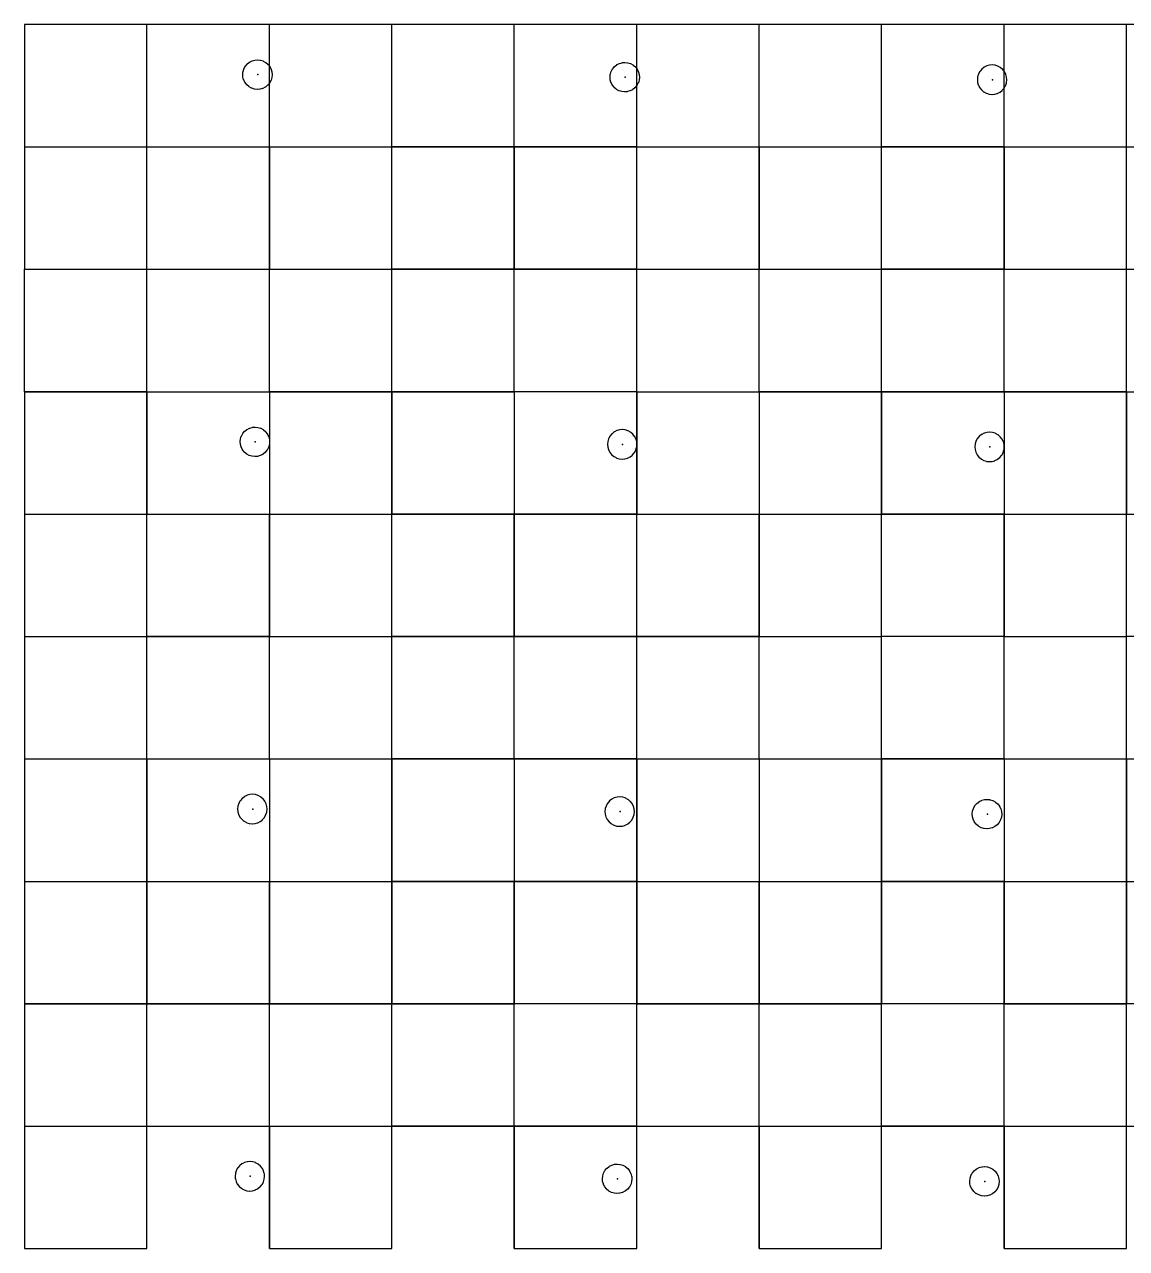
# Model space of a CAD drawing. Header units: metres. Extents: x 0 to 398, y -24 to 612.
# Drawn here: x 0 to 81, y 513 to 603 of the extents above; entities that cross this region are included whole.
import ezdxf

# ---------------------------------------------------------------- set-up
doc = ezdxf.new("R2010")
doc.units = ezdxf.units.M
doc.layers.add('LAYER_01_CUT', color=7, linetype='Continuous')
doc.layers.add('LAYER_04_GRID', color=7, linetype='Continuous')

msp = doc.modelspace()

# ---------------------------------------------------------------- linework, layer by layer
at = {"layer": 'LAYER_01_CUT'}
for points in [[(89.994, 603), (81, 603), (80.994, 603), (72, 603), (71.994, 603), (63, 603), (62.994, 603), (54, 603), (53.994, 603), (45, 603), (44.994, 603), (36, 603), (35.994, 603), (27, 603), (26.994, 603), (18, 603), (17.994, 603), (9, 603), (8.994, 603), (0, 603), (0, 602.994), (0, 594), (0, 593.994), (0, 585), (8.994, 585), (9, 585), (9, 593.994), (9, 594), (9, 602.994)], [(9, 602.994), (9, 603)], [(9, 594.006), (9, 603)], [(17.994, 594), (18, 594), (18, 602.994)], [(18, 602.994), (18, 603)], [(18, 594.006), (18, 603)], [(18, 593.994), (18, 585), (26.994, 585), (27, 585), (27, 593.994), (27, 594), (27, 602.994)], [(27, 602.994), (27, 603)], [(27, 594.006), (27, 603)], [(35.994, 594), (36, 594), (36, 602.994)], [(36, 602.994), (36, 603)], [(36, 594.006), (36, 603)], [(36, 593.994), (36, 585), (44.994, 585), (45, 585), (45, 593.994), (45, 594), (45, 602.994)], [(45, 602.994), (45, 603)], [(45, 594.006), (45, 603)], [(53.994, 594), (54, 594), (54, 602.994)], [(54, 602.994), (54, 603)], [(54, 594.006), (54, 603)], [(54, 593.994), (54, 585), (62.994, 585), (63, 585), (63, 593.994), (63, 594), (63, 602.994)], [(63, 602.994), (63, 603)], [(63, 594.006), (63, 603)], [(71.994, 594), (72, 594), (72, 602.994)], [(72, 602.994), (72, 603)], [(72, 594.006), (72, 603)], [(72, 593.994), (72, 585), (80.994, 585), (81, 585), (81, 593.994), (81, 594), (81, 602.994)], [(81, 602.994), (81, 603)], [(81, 594.006), (81, 603)], [(16.512, 598.418), (16.499, 598.43), (16.343, 598.56), (16.338, 598.567), (16.212, 598.726), (16.207, 598.734), (16.203, 598.741), (16.114, 598.918), (16.111, 598.926), (16.108, 598.934), (16.057, 599.118), (16.055, 599.126), (16.054, 599.134), (16.04, 599.313), (16.039, 599.321), (16.04, 599.329), (16.059, 599.519), (16.061, 599.527), (16.063, 599.536), (16.12, 599.723), (16.123, 599.732), (16.127, 599.739), (16.223, 599.916), (16.228, 599.924), (16.239, 599.937), (16.37, 600.092), (16.377, 600.098), (16.536, 600.223), (16.543, 600.228), (16.551, 600.233), (16.728, 600.322), (16.736, 600.325), (16.744, 600.328), (16.927, 600.378), (16.935, 600.38), (16.943, 600.381), (17.122, 600.396), (17.13, 600.396), (17.138, 600.396), (17.329, 600.376), (17.337, 600.375), (17.345, 600.373), (17.533, 600.315), (17.541, 600.312), (17.549, 600.309), (17.726, 600.213), (17.733, 600.208), (17.747, 600.197), (17.902, 600.066), (17.908, 600.059), (18.033, 599.9), (18.038, 599.893), (18.042, 599.885), (18.131, 599.708), (18.135, 599.7), (18.137, 599.692), (18.188, 599.508), (18.19, 599.5), (18.191, 599.492), (18.206, 599.313), (18.206, 599.306), (18.205, 599.297), (18.186, 599.107), (18.185, 599.099), (18.183, 599.091), (18.125, 598.903), (18.122, 598.895), (18.118, 598.887), (18.022, 598.71), (18.017, 598.702), (18.006, 598.689), (17.875, 598.534), (17.869, 598.528), (17.709, 598.403), (17.702, 598.398), (17.695, 598.393), (17.517, 598.305), (17.509, 598.301), (17.501, 598.299), (17.318, 598.248), (17.31, 598.246), (17.302, 598.245), (17.123, 598.23), (17.115, 598.23), (17.107, 598.23), (16.917, 598.25), (16.908, 598.251), (16.9, 598.253), (16.712, 598.311), (16.704, 598.314), (16.696, 598.318), (16.52, 598.414), (16.512, 598.418)], [(43.727, 600.135), (43.735, 600.139), (43.743, 600.141), (43.927, 600.192), (43.935, 600.194), (43.943, 600.195), (44.122, 600.21), (44.13, 600.21), (44.138, 600.21), (44.328, 600.19), (44.336, 600.189), (44.344, 600.187), (44.532, 600.129), (44.54, 600.126), (44.548, 600.122), (44.725, 600.026), (44.733, 600.021), (44.746, 600.01), (44.901, 599.879), (44.907, 599.873), (45.032, 599.713), (45.037, 599.706), (45.042, 599.699), (45.13, 599.521), (45.134, 599.513), (45.137, 599.505), (45.187, 599.322), (45.189, 599.314), (45.19, 599.306), (45.205, 599.127), (45.205, 599.119), (45.205, 599.111), (45.185, 598.921), (45.184, 598.912), (45.182, 598.904), (45.124, 598.716), (45.121, 598.708), (45.117, 598.7), (45.021, 598.524), (45.017, 598.516), (45.005, 598.503), (44.875, 598.347), (44.868, 598.342), (44.709, 598.216), (44.702, 598.211), (44.694, 598.207), (44.517, 598.118), (44.509, 598.115), (44.501, 598.112), (44.317, 598.061), (44.309, 598.06), (44.301, 598.059), (44.122, 598.044), (44.114, 598.043), (44.106, 598.044), (43.916, 598.063), (43.908, 598.065), (43.899, 598.067), (43.712, 598.124), (43.703, 598.127), (43.696, 598.131), (43.519, 598.227), (43.511, 598.232), (43.498, 598.243), (43.343, 598.374), (43.337, 598.381), (43.212, 598.54), (43.207, 598.547), (43.202, 598.555), (43.113, 598.732), (43.11, 598.74), (43.107, 598.748), (43.057, 598.931), (43.055, 598.939), (43.054, 598.947), (43.039, 599.126), (43.039, 599.134), (43.039, 599.142), (43.059, 599.333), (43.06, 599.341), (43.062, 599.349), (43.12, 599.537), (43.123, 599.545), (43.126, 599.553), (43.223, 599.73), (43.227, 599.737), (43.239, 599.751), (43.369, 599.906), (43.376, 599.912), (43.535, 600.037), (43.542, 600.042), (43.55, 600.046), (43.727, 600.135)], [(72.189, 599.12), (72.188, 599.127), (72.187, 599.135), (72.136, 599.319), (72.133, 599.327), (72.13, 599.335), (72.041, 599.512), (72.037, 599.52), (72.032, 599.527), (71.906, 599.686), (71.901, 599.693), (71.745, 599.824), (71.732, 599.835), (71.724, 599.84), (71.548, 599.936), (71.54, 599.939), (71.532, 599.942), (71.344, 600), (71.336, 600.002), (71.327, 600.003), (71.137, 600.023), (71.129, 600.024), (71.121, 600.023), (70.942, 600.008), (70.934, 600.007), (70.926, 600.005), (70.743, 599.955), (70.735, 599.952), (70.727, 599.949), (70.549, 599.86), (70.542, 599.856), (70.535, 599.85), (70.375, 599.725), (70.369, 599.719), (70.238, 599.564), (70.227, 599.551), (70.222, 599.543), (70.126, 599.367), (70.122, 599.359), (70.119, 599.351), (70.061, 599.163), (70.059, 599.154), (70.058, 599.146), (70.038, 598.956), (70.038, 598.948), (70.038, 598.94), (70.053, 598.761), (70.054, 598.753), (70.056, 598.745), (70.107, 598.561), (70.109, 598.553), (70.113, 598.546), (70.202, 598.368), (70.206, 598.361), (70.211, 598.353), (70.336, 598.194), (70.342, 598.188), (70.497, 598.057), (70.511, 598.045), (70.518, 598.041), (70.695, 597.945), (70.703, 597.941), (70.711, 597.938), (70.899, 597.88), (70.907, 597.878), (70.915, 597.877), (71.106, 597.857), (71.114, 597.857), (71.121, 597.857), (71.301, 597.872), (71.309, 597.873), (71.317, 597.875), (71.5, 597.926), (71.508, 597.928), (71.516, 597.932), (71.693, 598.021), (71.701, 598.025), (71.708, 598.03), (71.867, 598.155), (71.874, 598.161), (72.005, 598.316), (72.016, 598.33), (72.021, 598.337), (72.117, 598.514), (72.121, 598.522), (72.124, 598.53), (72.181, 598.718), (72.183, 598.726), (72.185, 598.734), (72.204, 598.925), (72.205, 598.933), (72.204, 598.94), (72.189, 599.12)], [(0, 594), (8.994, 594)], [(0, 594), (0.006, 594)], [(0.006, 594), (9, 594)], [(8.994, 594), (9, 594)], [(9, 594), (9, 594.006)], [(9.006, 594), (9, 594)], [(9, 585.006), (9, 594)], [(9, 594), (17.994, 594)], [(9.006, 594), (18, 594)], [(18, 594), (18, 594.006)], [(18, 585.006), (18, 594)], [(18, 594), (18, 593.994)], [(18, 594), (26.994, 594)], [(18, 594), (18.006, 594)], [(18.006, 594), (27, 594)], [(26.994, 594), (27, 594)], [(27, 594), (27, 594.006)], [(35.994, 594), (27, 594)], [(27.006, 594), (27, 594)], [(27, 585.006), (27, 594)], [(27.006, 594), (36, 594)], [(36, 594), (36, 594.006)], [(36, 585.006), (36, 594)], [(36, 594), (36, 593.994)], [(36, 594), (44.994, 594)], [(36, 594), (36.006, 594)], [(45, 594), (36.006, 594)], [(45, 594), (44.994, 594)], [(45, 594), (45, 594.006)], [(45, 585.006), (45, 594)], [(45, 594), (53.994, 594)], [(45, 594), (45.006, 594)], [(45.006, 594), (54, 594)], [(54, 594), (54, 594.006)], [(54.006, 594), (54, 594)], [(54, 585.006), (54, 594)], [(54, 594), (54, 593.994)], [(54, 594), (62.994, 594)], [(54.006, 594), (63, 594)], [(63, 594), (62.994, 594)], [(63, 594), (63, 594.006)], [(63, 585.006), (63, 594)], [(63, 594), (71.994, 594)], [(63, 594), (63.006, 594)], [(72, 594), (63.006, 594)], [(72, 594), (72, 594.006)], [(72, 585.006), (72, 594)], [(72, 594), (72, 593.994)], [(72, 594), (80.994, 594)], [(72, 594), (72.006, 594)], [(72.006, 594), (81, 594)], [(80.994, 594), (81, 594)], [(81, 594), (81, 594.006)], [(81.006, 594), (81, 594)], [(81, 585.006), (81, 594)], [(81, 594), (89.994, 594)], [(0, 584.994), (0, 585)], [(0, 585), (0.006, 585)], [(8.994, 576), (0, 576), (0, 584.994)], [(0.006, 585), (9, 585)], [(9, 585.006), (9, 585)], [(9.006, 585), (9, 585)], [(9, 584.994), (9, 585)], [(9, 576.006), (9, 585)], [(9, 585), (17.994, 585)], [(17.994, 558), (9, 558), (9, 566.994), (9, 567), (9, 575.994), (9, 576), (9, 584.994)], [(9.006, 585), (18, 585)], [(18, 585), (17.994, 585)], [(18, 585.006), (18, 585)], [(18, 584.994), (18, 585)], [(18, 576.006), (18, 585)], [(18, 585), (18.006, 585)], [(26.994, 576), (18, 576), (18, 584.994)], [(18.006, 585), (27, 585)], [(27, 585.006), (27, 585)], [(35.994, 585), (27, 585)], [(27.006, 585), (27, 585)], [(27, 584.994), (27, 585)], [(27, 576.006), (27, 585)], [(35.994, 558), (27, 558), (27, 566.994), (27, 567), (27, 575.994), (27, 576), (27, 584.994)], [(27.006, 585), (36, 585)], [(35.994, 585), (36, 585)], [(36, 585.006), (36, 585)], [(36, 584.994), (36, 585)], [(36, 576.006), (36, 585)], [(36, 585), (36.006, 585)], [(44.994, 576), (36, 576), (36, 584.994)], [(45, 585), (36.006, 585)], [(45, 585.006), (45, 585)], [(45, 584.994), (45, 585)], [(45, 576.006), (45, 585)], [(45, 585), (53.994, 585)], [(45, 585), (45.006, 585)], [(53.994, 558), (45, 558), (45, 566.994), (45, 567), (45, 575.994), (45, 576), (45, 584.994)], [(45.006, 585), (54, 585)], [(53.994, 585), (54, 585)], [(54, 585.006), (54, 585)], [(54.006, 585), (54, 585)], [(54, 584.994), (54, 585)], [(54, 576.006), (54, 585)], [(62.994, 576), (54, 576), (54, 584.994)], [(54.006, 585), (63, 585)], [(63, 585.006), (63, 585)], [(63, 584.994), (63, 585)], [(63, 576.006), (63, 585)], [(63, 585), (71.994, 585)], [(63, 585), (63.006, 585)], [(71.994, 558), (63, 558), (63, 566.994), (63, 567), (63, 575.994), (63, 576), (63, 584.994)], [(72, 585), (63.006, 585)], [(72, 585), (71.994, 585)], [(72, 585.006), (72, 585)], [(72, 584.994), (72, 585)], [(72, 576.006), (72, 585)], [(72, 585), (72.006, 585)], [(80.994, 576), (72, 576), (72, 584.994)], [(72.006, 585), (81, 585)], [(81, 585.006), (81, 585)], [(81.006, 585), (81, 585)], [(81, 584.994), (81, 585)], [(81, 576.006), (81, 585)], [(81, 585), (89.994, 585)], [(89.994, 558), (81, 558), (81, 566.994), (81, 567), (81, 575.994), (81, 576), (81, 584.994)], [(0, 576), (0, 575.994)], [(0, 576), (0.006, 576)], [(0, 575.994), (0, 567), (0, 566.994), (0, 558), (8.994, 558)], [(0.006, 576), (9, 576)], [(8.994, 576), (9, 576)], [(9, 576), (9, 576.006)], [(9.006, 576), (9, 576)], [(9, 576), (9, 567.006)], [(9, 576), (17.994, 576)], [(9.006, 576), (18, 576)], [(18, 576), (17.994, 576)], [(18, 576), (18, 576.006)], [(18, 576), (18, 575.994)], [(18, 576), (18, 567.006)], [(18, 576), (18.006, 576)], [(18, 575.994), (18, 567), (18, 567.006)], [(18.006, 576), (27, 576)], [(26.994, 576), (27, 576)], [(27, 576), (27, 576.006)], [(35.994, 576), (27, 576)], [(27.006, 576), (27, 576)], [(27, 576), (27, 567.006)], [(27.006, 576), (36, 576)], [(35.994, 576), (36, 576)], [(36, 576), (36, 576.006)], [(36, 576), (36, 575.994)], [(36, 576), (36, 567.006)], [(36, 576), (36.006, 576)], [(36, 575.994), (36, 567), (36, 567.006)], [(45, 576), (36.006, 576)], [(45, 576), (44.994, 576)], [(45, 576), (45, 576.006)], [(45, 576), (45, 567.006)], [(45, 576), (53.994, 576)], [(45, 576), (45.006, 576)], [(45.006, 576), (54, 576)], [(53.994, 576), (54, 576)], [(54, 576), (54, 576.006)], [(54.006, 576), (54, 576)], [(54, 576), (54, 575.994)], [(54, 576), (54, 567.006)], [(54, 575.994), (54, 567), (54, 567.006)], [(54.006, 576), (63, 576)], [(63, 576), (62.994, 576)], [(63, 576), (63, 576.006)], [(63, 576), (63, 567.006)], [(63, 576), (71.994, 576)], [(63, 576), (63.006, 576)], [(72, 576), (63.006, 576)], [(72, 576), (71.994, 576)], [(72, 576), (72, 576.006)], [(72, 576), (72, 575.994)], [(72, 576), (72, 567.006)], [(72, 576), (72.006, 576)], [(72, 575.994), (72, 567), (72, 567.006)], [(72.006, 576), (81, 576)], [(80.994, 576), (81, 576)], [(81, 576), (81, 576.006)], [(81.006, 576), (81, 576)], [(81, 576), (81, 567.006)], [(81, 576), (89.994, 576)], [(17.951, 572.693), (18.002, 572.509), (18.003, 572.501), (18.004, 572.493), (18.019, 572.314), (18.019, 572.306), (18.019, 572.298), (17.999, 572.108), (17.998, 572.099), (17.996, 572.091), (17.938, 571.903), (17.935, 571.895), (17.932, 571.887), (17.836, 571.711), (17.831, 571.703), (17.82, 571.69), (17.689, 571.535), (17.682, 571.529), (17.523, 571.403), (17.516, 571.398), (17.508, 571.394), (17.331, 571.305), (17.323, 571.302), (17.315, 571.299), (17.131, 571.248), (17.123, 571.247), (17.116, 571.246), (16.936, 571.231), (16.929, 571.23), (16.92, 571.231), (16.73, 571.251), (16.722, 571.252), (16.714, 571.254), (16.526, 571.312), (16.518, 571.315), (16.51, 571.318), (16.333, 571.414), (16.326, 571.419), (16.312, 571.43), (16.157, 571.561), (16.151, 571.568), (16.026, 571.727), (16.021, 571.734), (16.017, 571.742), (15.928, 571.919), (15.924, 571.927), (15.922, 571.935), (15.871, 572.119), (15.869, 572.127), (15.868, 572.134), (15.853, 572.314), (15.853, 572.321), (15.853, 572.329), (15.873, 572.52), (15.874, 572.528), (15.876, 572.536), (15.934, 572.724), (15.937, 572.732), (15.941, 572.74), (16.037, 572.917), (16.041, 572.924), (16.053, 572.938), (16.183, 573.093), (16.19, 573.099), (16.349, 573.224), (16.357, 573.229), (16.364, 573.233), (16.542, 573.322), (16.549, 573.326), (16.557, 573.328), (16.741, 573.379), (16.749, 573.381), (16.757, 573.382), (16.936, 573.397), (16.944, 573.397), (16.952, 573.397), (17.142, 573.377), (17.151, 573.376), (17.159, 573.374), (17.346, 573.316), (17.355, 573.313), (17.362, 573.309), (17.539, 573.213), (17.547, 573.209), (17.56, 573.197), (17.715, 573.066), (17.721, 573.06), (17.846, 572.9), (17.851, 572.893), (17.856, 572.886), (17.945, 572.708), (17.948, 572.701), (17.951, 572.693)], [(42.924, 571.741), (42.927, 571.733), (43.016, 571.555), (43.02, 571.548), (43.025, 571.541), (43.15, 571.381), (43.156, 571.375), (43.311, 571.244), (43.325, 571.232), (43.332, 571.228), (43.509, 571.132), (43.517, 571.128), (43.525, 571.125), (43.713, 571.067), (43.721, 571.065), (43.73, 571.064), (43.92, 571.044), (43.928, 571.044), (43.936, 571.044), (44.115, 571.059), (44.123, 571.06), (44.131, 571.062), (44.314, 571.113), (44.322, 571.115), (44.33, 571.119), (44.508, 571.208), (44.515, 571.212), (44.522, 571.217), (44.682, 571.342), (44.688, 571.348), (44.819, 571.503), (44.83, 571.517), (44.835, 571.524), (44.931, 571.701), (44.935, 571.709), (44.938, 571.717), (44.995, 571.905), (44.998, 571.913), (44.999, 571.921), (45.018, 572.112), (45.019, 572.12), (45.018, 572.127), (45.004, 572.307), (45.003, 572.314), (45.001, 572.322), (44.95, 572.506), (44.947, 572.514), (44.944, 572.522), (44.855, 572.699), (44.851, 572.707), (44.846, 572.714), (44.721, 572.873), (44.715, 572.88), (44.56, 573.011), (44.546, 573.022), (44.539, 573.027), (44.362, 573.123), (44.354, 573.126), (44.346, 573.129), (44.158, 573.187), (44.15, 573.189), (44.141, 573.191), (43.951, 573.21), (43.943, 573.211), (43.935, 573.21), (43.756, 573.195), (43.748, 573.194), (43.74, 573.193), (43.557, 573.142), (43.549, 573.139), (43.541, 573.136), (43.363, 573.047), (43.356, 573.043), (43.349, 573.038), (43.19, 572.912), (43.183, 572.907), (43.052, 572.751), (43.041, 572.738), (43.036, 572.73), (42.94, 572.554), (42.936, 572.546), (42.933, 572.538), (42.876, 572.35), (42.873, 572.342), (42.872, 572.333), (42.853, 572.143), (42.852, 572.135), (42.853, 572.127), (42.867, 571.948), (42.868, 571.94), (42.87, 571.932), (42.921, 571.748), (42.924, 571.741)], [(70.712, 570.881), (70.721, 570.879), (70.729, 570.878), (70.919, 570.858), (70.927, 570.858), (70.935, 570.858), (71.114, 570.873), (71.122, 570.874), (71.13, 570.876), (71.314, 570.926), (71.322, 570.929), (71.329, 570.932), (71.507, 571.021), (71.514, 571.025), (71.522, 571.031), (71.681, 571.156), (71.688, 571.162), (71.818, 571.317), (71.83, 571.33), (71.834, 571.338), (71.93, 571.514), (71.934, 571.522), (71.937, 571.53), (71.995, 571.718), (71.997, 571.727), (71.998, 571.735), (72.018, 571.925), (72.018, 571.933), (72.018, 571.941), (72.003, 572.12), (72.002, 572.128), (72, 572.136), (71.949, 572.32), (71.947, 572.328), (71.943, 572.335), (71.854, 572.513), (71.85, 572.52), (71.845, 572.528), (71.72, 572.687), (71.714, 572.693), (71.559, 572.824), (71.545, 572.836), (71.538, 572.84), (71.361, 572.936), (71.353, 572.94), (71.345, 572.943), (71.157, 573.001), (71.149, 573.003), (71.141, 573.004), (70.951, 573.024), (70.942, 573.024), (70.935, 573.024), (70.755, 573.009), (70.748, 573.008), (70.74, 573.006), (70.556, 572.955), (70.548, 572.953), (70.54, 572.949), (70.363, 572.86), (70.355, 572.856), (70.348, 572.851), (70.189, 572.726), (70.182, 572.72), (70.051, 572.565), (70.04, 572.551), (70.035, 572.544), (69.939, 572.367), (69.936, 572.359), (69.933, 572.351), (69.875, 572.163), (69.873, 572.155), (69.872, 572.147), (69.852, 571.956), (69.852, 571.948), (69.852, 571.941), (69.867, 571.762), (69.868, 571.754), (69.87, 571.746), (69.92, 571.562), (69.923, 571.554), (69.926, 571.546), (70.015, 571.369), (70.02, 571.361), (70.025, 571.354), (70.15, 571.195), (70.156, 571.188), (70.311, 571.057), (70.324, 571.046), (70.332, 571.041), (70.509, 570.945), (70.516, 570.942), (70.525, 570.939), (70.712, 570.881)], [(0, 567), (8.994, 567)], [(0, 567), (0.006, 567)], [(0.006, 567), (9, 567)], [(8.994, 567), (9, 567)], [(9, 567), (9, 567.006)], [(9.006, 567), (9, 567)], [(9, 558.006), (9, 567)], [(9, 567), (17.994, 567)], [(9.006, 567), (18, 567)], [(18, 567), (17.994, 567)], [(18, 558.006), (18, 567)], [(18, 567), (18, 566.994)], [(18, 567), (26.994, 567)], [(18, 567), (18.006, 567)], [(18, 566.994), (18, 558), (26.994, 558)], [(18.006, 567), (27, 567)], [(26.994, 567), (27, 567)], [(27, 567), (27, 567.006)], [(35.994, 567), (27, 567)], [(27.006, 567), (27, 567)], [(27, 558.006), (27, 567)], [(27.006, 567), (36, 567)], [(35.994, 567), (36, 567)], [(36, 558.006), (36, 567)], [(36, 567), (36, 566.994)], [(36, 567), (44.994, 567)], [(36, 567), (36.006, 567)], [(36, 566.994), (36, 558), (44.994, 558)], [(45, 567), (36.006, 567)], [(45, 567), (44.994, 567)], [(45, 567), (45, 567.006)], [(45, 558.006), (45, 567)], [(45, 567), (53.994, 567)], [(45, 567), (45.006, 567)], [(45.006, 567), (54, 567)], [(53.994, 567), (54, 567)], [(54.006, 567), (54, 567)], [(54, 558.006), (54, 567)], [(54, 567), (54, 566.994)], [(54, 567), (62.994, 567)], [(54, 566.994), (54, 558), (62.994, 558)], [(54.006, 567), (63, 567)], [(63, 567), (62.994, 567)], [(63, 567), (63, 567.006)], [(63, 558.006), (63, 567)], [(63, 567), (71.994, 567)], [(63, 567), (63.006, 567)], [(72, 567), (63.006, 567)], [(72, 567), (71.994, 567)], [(72, 558.006), (72, 567)], [(72, 567), (72, 566.994)], [(72, 567), (80.994, 567)], [(72, 567), (72.006, 567)], [(72, 566.994), (72, 558), (80.994, 558)], [(72.006, 567), (81, 567)], [(80.994, 567), (81, 567)], [(81, 567), (81, 567.006)], [(81.006, 567), (81, 567)], [(81, 558.006), (81, 567)], [(81, 567), (89.994, 567)], [(0, 557.994), (0, 558)], [(0, 558), (0.006, 558)], [(0, 557.994), (0, 549), (0, 548.994), (0, 540), (8.994, 540), (9, 540), (9, 548.994), (9, 549), (9, 557.994)], [(0.006, 558), (9, 558)], [(8.994, 558), (9, 558)], [(9, 558.006), (9, 558)], [(9.006, 558), (9, 558)], [(9, 557.994), (9, 558)], [(9, 549.006), (9, 558)], [(9.006, 558), (18, 558)], [(18, 558), (17.994, 558)], [(17.994, 549), (18, 549), (18, 557.994)], [(18, 558.006), (18, 558)], [(18, 557.994), (18, 558)], [(18, 549.006), (18, 558)], [(18, 558), (18.006, 558)], [(18.006, 558), (27, 558)], [(26.994, 558), (27, 558)], [(26.994, 540), (27, 540), (27, 548.994), (27, 549), (27, 557.994)], [(27, 558.006), (27, 558)], [(27.006, 558), (27, 558)], [(27, 557.994), (27, 558)], [(27, 549.006), (27, 558)], [(27.006, 558), (36, 558)], [(35.994, 558), (36, 558)], [(35.994, 549), (36, 549), (36, 557.994)], [(36, 558.006), (36, 558)], [(36, 557.994), (36, 558)], [(36, 549.006), (36, 558)], [(36, 558), (36.006, 558)], [(45, 558), (36.006, 558)], [(45, 558), (44.994, 558)], [(44.994, 540), (45, 540), (45, 548.994), (45, 549), (45, 557.994)], [(45, 558.006), (45, 558)], [(45, 557.994), (45, 558)], [(45, 549.006), (45, 558)], [(45, 558), (45.006, 558)], [(45.006, 558), (54, 558)], [(53.994, 558), (54, 558)], [(53.994, 549), (54, 549), (54, 557.994)], [(54, 558.006), (54, 558)], [(54.006, 558), (54, 558)], [(54, 557.994), (54, 558)], [(54, 549.006), (54, 558)], [(54.006, 558), (63, 558)], [(63, 558), (62.994, 558)], [(62.994, 540), (63, 540), (63, 548.994), (63, 549), (63, 557.994)], [(63, 558.006), (63, 558)], [(63, 557.994), (63, 558)], [(63, 549.006), (63, 558)], [(63, 558), (63.006, 558)], [(72, 558), (63.006, 558)], [(72, 558), (71.994, 558)], [(71.994, 549), (72, 549), (72, 557.994)], [(72, 558.006), (72, 558)], [(72, 557.994), (72, 558)], [(72, 549.006), (72, 558)], [(72, 558), (72.006, 558)], [(72.006, 558), (81, 558)], [(80.994, 558), (81, 558)], [(80.994, 540), (81, 540), (81, 548.994), (81, 549), (81, 557.994)], [(81, 558.006), (81, 558)], [(81.006, 558), (81, 558)], [(81, 557.994), (81, 558)], [(81, 549.006), (81, 558)], [(0, 549), (8.994, 549)], [(0, 549), (0.006, 549)], [(0.006, 549), (9, 549)], [(8.994, 549), (9, 549)], [(9, 549), (9, 549.006)], [(9.006, 549), (9, 549)], [(9, 549), (9, 540.006)], [(9, 549), (17.994, 549)], [(9.006, 549), (18, 549)], [(18, 549), (18, 549.006)], [(18, 549), (18, 548.994)], [(18, 549), (18, 540.006)], [(18, 549), (26.994, 549)], [(18, 549), (18.006, 549)], [(18, 548.994), (18, 540), (18, 540.006)], [(18.006, 549), (27, 549)], [(26.994, 549), (27, 549)], [(27, 549), (27, 549.006)], [(35.994, 549), (27, 549)], [(27.006, 549), (27, 549)], [(27, 549), (27, 540.006)], [(27.006, 549), (36, 549)], [(36, 549), (36, 549.006)], [(36, 549), (36, 548.994)], [(36, 549), (36, 540.006)], [(36, 549), (44.994, 549)], [(36, 549), (36.006, 549)], [(36, 548.994), (36, 540), (36, 540.006)], [(45, 549), (36.006, 549)], [(45, 549), (44.994, 549)], [(45, 549), (45, 549.006)], [(45, 549), (45, 540.006)], [(45, 549), (53.994, 549)], [(45, 549), (45.006, 549)], [(45.006, 549), (54, 549)], [(54, 549), (54, 549.006)], [(54.006, 549), (54, 549)], [(54, 549), (54, 548.994)], [(54, 549), (54, 540.006)], [(54, 549), (62.994, 549)], [(54, 548.994), (54, 540), (54, 540.006)], [(54.006, 549), (63, 549)], [(63, 549), (62.994, 549)], [(63, 549), (63, 549.006)], [(63, 549), (63, 540.006)], [(63, 549), (71.994, 549)], [(63, 549), (63.006, 549)], [(72, 549), (63.006, 549)], [(72, 549), (72, 549.006)], [(72, 549), (72, 548.994)], [(72, 549), (72, 540.006)], [(72, 549), (80.994, 549)], [(72, 549), (72.006, 549)], [(72, 548.994), (72, 540), (72, 540.006)], [(72.006, 549), (81, 549)], [(80.994, 549), (81, 549)], [(81, 549), (81, 549.006)], [(81.006, 549), (81, 549)], [(81, 549), (81, 540.006)], [(81, 549), (89.994, 549)], [(17.748, 544.896), (17.751, 544.904), (17.809, 545.092), (17.811, 545.1), (17.812, 545.108), (17.832, 545.299), (17.832, 545.307), (17.832, 545.315), (17.817, 545.494), (17.816, 545.502), (17.815, 545.51), (17.764, 545.693), (17.761, 545.701), (17.758, 545.709), (17.669, 545.886), (17.664, 545.894), (17.659, 545.901), (17.534, 546.06), (17.529, 546.067), (17.373, 546.198), (17.36, 546.209), (17.352, 546.214), (17.176, 546.31), (17.168, 546.314), (17.16, 546.317), (16.972, 546.374), (16.964, 546.376), (16.955, 546.378), (16.765, 546.397), (16.757, 546.398), (16.749, 546.397), (16.57, 546.382), (16.562, 546.381), (16.554, 546.38), (16.37, 546.329), (16.362, 546.326), (16.355, 546.323), (16.177, 546.234), (16.17, 546.23), (16.162, 546.225), (16.003, 546.099), (15.997, 546.094), (15.866, 545.939), (15.854, 545.925), (15.85, 545.918), (15.754, 545.741), (15.75, 545.733), (15.747, 545.725), (15.689, 545.537), (15.687, 545.529), (15.686, 545.52), (15.666, 545.33), (15.666, 545.322), (15.666, 545.314), (15.681, 545.135), (15.682, 545.127), (15.684, 545.119), (15.735, 544.936), (15.737, 544.928), (15.741, 544.92), (15.83, 544.742), (15.834, 544.735), (15.839, 544.728), (15.964, 544.568), (15.97, 544.562), (16.125, 544.431), (16.139, 544.42), (16.146, 544.415), (16.323, 544.319), (16.331, 544.315), (16.339, 544.312), (16.527, 544.255), (16.535, 544.252), (16.543, 544.251), (16.733, 544.232), (16.742, 544.231), (16.749, 544.231), (16.929, 544.246), (16.936, 544.247), (16.944, 544.249), (17.128, 544.3), (17.136, 544.302), (17.144, 544.306), (17.321, 544.395), (17.329, 544.399), (17.336, 544.404), (17.495, 544.529), (17.502, 544.535), (17.633, 544.69), (17.644, 544.704), (17.649, 544.711), (17.745, 544.888), (17.748, 544.896)], [(44.664, 545.707), (44.659, 545.715), (44.534, 545.874), (44.528, 545.881), (44.373, 546.011), (44.36, 546.023), (44.352, 546.027), (44.175, 546.123), (44.168, 546.127), (44.159, 546.13), (43.972, 546.188), (43.963, 546.19), (43.955, 546.191), (43.765, 546.211), (43.757, 546.211), (43.749, 546.211), (43.57, 546.196), (43.562, 546.195), (43.554, 546.193), (43.37, 546.142), (43.362, 546.14), (43.354, 546.136), (43.177, 546.048), (43.169, 546.043), (43.162, 546.038), (43.003, 545.913), (42.996, 545.907), (42.866, 545.752), (42.854, 545.739), (42.85, 545.731), (42.754, 545.554), (42.75, 545.546), (42.747, 545.538), (42.689, 545.35), (42.687, 545.342), (42.686, 545.334), (42.666, 545.144), (42.666, 545.135), (42.666, 545.128), (42.681, 544.949), (42.682, 544.941), (42.684, 544.933), (42.734, 544.749), (42.737, 544.741), (42.741, 544.733), (42.829, 544.556), (42.834, 544.548), (42.839, 544.541), (42.964, 544.382), (42.97, 544.375), (43.125, 544.244), (43.138, 544.233), (43.146, 544.228), (43.323, 544.132), (43.331, 544.129), (43.339, 544.126), (43.527, 544.068), (43.535, 544.066), (43.543, 544.065), (43.733, 544.045), (43.741, 544.045), (43.749, 544.045), (43.928, 544.06), (43.936, 544.061), (43.944, 544.063), (44.128, 544.113), (44.136, 544.116), (44.144, 544.119), (44.321, 544.208), (44.329, 544.213), (44.336, 544.218), (44.495, 544.343), (44.502, 544.349), (44.632, 544.504), (44.644, 544.517), (44.648, 544.525), (44.745, 544.702), (44.748, 544.709), (44.751, 544.718), (44.809, 544.905), (44.811, 544.914), (44.812, 544.922), (44.832, 545.112), (44.832, 545.12), (44.832, 545.128), (44.817, 545.307), (44.816, 545.315), (44.814, 545.323), (44.764, 545.507), (44.761, 545.515), (44.758, 545.523), (44.669, 545.7), (44.664, 545.707)], [(69.865, 545.566), (69.996, 545.721), (70.002, 545.727), (70.162, 545.852), (70.169, 545.857), (70.176, 545.861), (70.354, 545.95), (70.362, 545.953), (70.37, 545.956), (70.553, 546.007), (70.561, 546.009), (70.569, 546.01), (70.748, 546.024), (70.756, 546.025), (70.764, 546.024), (70.954, 546.005), (70.963, 546.003), (70.971, 546.001), (71.159, 545.944), (71.167, 545.941), (71.175, 545.937), (71.351, 545.841), (71.359, 545.836), (71.373, 545.825), (71.528, 545.694), (71.534, 545.687), (71.659, 545.528), (71.664, 545.521), (71.668, 545.513), (71.757, 545.336), (71.76, 545.328), (71.763, 545.32), (71.814, 545.137), (71.816, 545.129), (71.817, 545.121), (71.831, 544.942), (71.832, 544.934), (71.831, 544.926), (71.812, 544.736), (71.81, 544.727), (71.808, 544.719), (71.751, 544.531), (71.748, 544.523), (71.744, 544.515), (71.648, 544.338), (71.643, 544.331), (71.632, 544.317), (71.501, 544.162), (71.494, 544.156), (71.335, 544.031), (71.328, 544.026), (71.32, 544.022), (71.143, 543.933), (71.135, 543.93), (71.127, 543.927), (70.944, 543.876), (70.936, 543.874), (70.928, 543.873), (70.749, 543.858), (70.741, 543.858), (70.733, 543.859), (70.542, 543.878), (70.534, 543.88), (70.526, 543.882), (70.338, 543.939), (70.33, 543.942), (70.322, 543.946), (70.145, 544.042), (70.138, 544.047), (70.124, 544.058), (69.969, 544.189), (69.963, 544.196), (69.838, 544.355), (69.833, 544.362), (69.829, 544.37), (69.74, 544.547), (69.736, 544.555), (69.734, 544.563), (69.683, 544.746), (69.681, 544.754), (69.68, 544.762), (69.665, 544.941), (69.665, 544.949), (69.666, 544.957), (69.685, 545.147), (69.686, 545.156), (69.688, 545.164), (69.746, 545.352), (69.749, 545.36), (69.753, 545.368), (69.849, 545.545), (69.854, 545.552), (69.865, 545.566)], [(0, 539.994), (0, 540)], [(0, 540), (0.006, 540)], [(0, 539.994), (0, 531)], [(0.006, 540), (9, 540)], [(9, 540), (9, 540.006)], [(9.006, 540), (9, 540)], [(9, 539.994), (9, 540)], [(9, 531.006), (9, 540)], [(9, 540), (17.994, 540)], [(9, 539.994), (9, 531)], [(9.006, 540), (18, 540)], [(18, 540), (17.994, 540)], [(18, 539.994), (18, 540)], [(18, 531.006), (18, 540)], [(18, 540), (26.994, 540)], [(18, 540), (18.006, 540)], [(18, 539.994), (18, 531)], [(18.006, 540), (27, 540)], [(27, 540), (27, 540.006)], [(35.994, 540), (27, 540)], [(27.006, 540), (27, 540)], [(27, 539.994), (27, 540)], [(27, 531.006), (27, 540)], [(27, 539.994), (27, 531)], [(27.006, 540), (36, 540)], [(35.994, 540), (36, 540)], [(36, 539.994), (36, 540)], [(36, 531.006), (36, 540)], [(36, 540), (44.994, 540)], [(36, 540), (36.006, 540)], [(36, 539.994), (36, 531)], [(45, 540), (36.006, 540)], [(45, 540), (45, 540.006)], [(45, 539.994), (45, 540)], [(45, 531.006), (45, 540)], [(45, 540), (53.994, 540)], [(45, 540), (45.006, 540)], [(45, 539.994), (45, 531)], [(45.006, 540), (54, 540)], [(53.994, 540), (54, 540)], [(54.006, 540), (54, 540)], [(54, 539.994), (54, 540)], [(54, 531.006), (54, 540)], [(54, 540), (62.994, 540)], [(54, 539.994), (54, 531)], [(54.006, 540), (63, 540)], [(63, 540), (63, 540.006)], [(63, 539.994), (63, 540)], [(63, 531.006), (63, 540)], [(63, 540), (71.994, 540)], [(63, 540), (63.006, 540)], [(63, 539.994), (63, 531)], [(72, 540), (63.006, 540)], [(72, 540), (71.994, 540)], [(72, 539.994), (72, 540)], [(72, 531.006), (72, 540)], [(72, 540), (80.994, 540)], [(72, 540), (72.006, 540)], [(72, 539.994), (72, 531)], [(72.006, 540), (81, 540)], [(81, 540), (81, 540.006)], [(81.006, 540), (81, 540)], [(81, 539.994), (81, 540)], [(81, 531.006), (81, 540)], [(81, 540), (89.994, 540)], [(81, 539.994), (81, 531)], [(8.994, 531), (0, 531), (0.006, 531)], [(0, 530.994), (0, 531)], [(0, 530.994), (0, 522), (0, 521.994), (0, 513), (8.994, 513), (9, 513), (9, 521.994), (9, 522), (9, 530.994)], [(0.006, 531), (9, 531)], [(8.994, 531), (9, 531)], [(9, 531.006), (9, 531)], [(17.994, 531), (9, 531), (9.006, 531)], [(9, 530.994), (9, 531)], [(9, 522.006), (9, 531)], [(9.006, 531), (18, 531)], [(18, 531), (17.994, 531)], [(17.994, 522), (18, 522), (18, 530.994)], [(18, 531.006), (18, 531)], [(26.994, 531), (18, 531), (18.006, 531)], [(18, 530.994), (18, 531)], [(18, 522.006), (18, 531)], [(18, 521.994), (18, 513), (26.994, 513), (27, 513), (27, 521.994), (27, 522), (27, 530.994)], [(18.006, 531), (27, 531)], [(26.994, 531), (27, 531)], [(27, 531.006), (27, 531)], [(35.994, 531), (27, 531), (27.006, 531)], [(27, 530.994), (27, 531)], [(27, 522.006), (27, 531)], [(27.006, 531), (36, 531)], [(35.994, 531), (36, 531)], [(35.994, 522), (36, 522), (36, 530.994)], [(36, 531.006), (36, 531)], [(44.994, 531), (36, 531), (36.006, 531)], [(36, 530.994), (36, 531)], [(36, 522.006), (36, 531)], [(36, 521.994), (36, 513), (44.994, 513), (45, 513), (45, 521.994), (45, 522), (45, 530.994)], [(45, 531), (36.006, 531)], [(45, 531), (44.994, 531)], [(45, 531.006), (45, 531)], [(53.994, 531), (45, 531), (45.006, 531)], [(45, 530.994), (45, 531)], [(45, 522.006), (45, 531)], [(45.006, 531), (54, 531)], [(53.994, 531), (54, 531)], [(53.994, 522), (54, 522), (54, 530.994)], [(54, 531.006), (54, 531)], [(62.994, 531), (54, 531), (54.006, 531)], [(54, 530.994), (54, 531)], [(54, 522.006), (54, 531)], [(54, 521.994), (54, 513), (62.994, 513), (63, 513), (63, 521.994), (63, 522), (63, 530.994)], [(54.006, 531), (63, 531)], [(63, 531), (62.994, 531)], [(63, 531.006), (63, 531)], [(71.994, 531), (63, 531), (63.006, 531)], [(63, 530.994), (63, 531)], [(63, 522.006), (63, 531)], [(72, 531), (63.006, 531)], [(72, 531), (71.994, 531)], [(71.994, 522), (72, 522), (72, 530.994)], [(72, 531.006), (72, 531)], [(80.994, 531), (72, 531), (72.006, 531)], [(72, 530.994), (72, 531)], [(72, 522.006), (72, 531)], [(72, 521.994), (72, 513), (80.994, 513), (81, 513), (81, 521.994), (81, 522), (81, 530.994)], [(72.006, 531), (81, 531)], [(80.994, 531), (81, 531)], [(81, 531.006), (81, 531)], [(89.994, 531), (81, 531), (81.006, 531)], [(81, 530.994), (81, 531)], [(81, 522.006), (81, 531)], [(0, 522), (8.994, 522)], [(0, 522), (0.006, 522)], [(0.006, 522), (9, 522)], [(8.994, 522), (9, 522)], [(9, 522), (9, 522.006)], [(9.006, 522), (9, 522)], [(9, 513.006), (9, 522)], [(9, 522), (17.994, 522)], [(9.006, 522), (18, 522)], [(18, 522), (18, 522.006)], [(18, 513.006), (18, 522)], [(18, 522), (18, 521.994)], [(18, 522), (26.994, 522)], [(18, 522), (18.006, 522)], [(18.006, 522), (27, 522)], [(26.994, 522), (27, 522)], [(27, 522), (27, 522.006)], [(35.994, 522), (27, 522)], [(27.006, 522), (27, 522)], [(27, 513.006), (27, 522)], [(27.006, 522), (36, 522)], [(36, 522), (36, 522.006)], [(36, 513.006), (36, 522)], [(36, 522), (36, 521.994)], [(36, 522), (44.994, 522)], [(36, 522), (36.006, 522)], [(45, 522), (36.006, 522)], [(45, 522), (44.994, 522)], [(45, 522), (45, 522.006)], [(45, 513.006), (45, 522)], [(45, 522), (53.994, 522)], [(45, 522), (45.006, 522)], [(45.006, 522), (54, 522)], [(54, 522), (54, 522.006)], [(54.006, 522), (54, 522)], [(54, 513.006), (54, 522)], [(54, 522), (54, 521.994)], [(54, 522), (62.994, 522)], [(54.006, 522), (63, 522)], [(63, 522), (62.994, 522)], [(63, 522), (63, 522.006)], [(63, 513.006), (63, 522)], [(63, 522), (71.994, 522)], [(63, 522), (63.006, 522)], [(72, 522), (63.006, 522)], [(72, 522), (72, 522.006)], [(72, 513.006), (72, 522)], [(72, 522), (72, 521.994)], [(72, 522), (80.994, 522)], [(72, 522), (72.006, 522)], [(72.006, 522), (81, 522)], [(80.994, 522), (81, 522)], [(81, 522), (81, 522.006)], [(81.006, 522), (81, 522)], [(81, 513.006), (81, 522)], [(81, 522), (89.994, 522)], [(17.316, 517.536), (17.447, 517.691), (17.458, 517.704), (17.463, 517.712), (17.559, 517.889), (17.562, 517.897), (17.565, 517.905), (17.623, 518.093), (17.625, 518.101), (17.627, 518.109), (17.646, 518.299), (17.646, 518.308), (17.646, 518.315), (17.631, 518.494), (17.63, 518.502), (17.629, 518.51), (17.578, 518.694), (17.575, 518.702), (17.572, 518.71), (17.483, 518.887), (17.479, 518.895), (17.473, 518.902), (17.348, 519.061), (17.343, 519.068), (17.187, 519.199), (17.174, 519.21), (17.166, 519.214), (16.99, 519.311), (16.982, 519.314), (16.974, 519.317), (16.786, 519.375), (16.778, 519.377), (16.769, 519.378), (16.579, 519.398), (16.571, 519.398), (16.563, 519.398), (16.384, 519.383), (16.376, 519.382), (16.368, 519.38), (16.184, 519.33), (16.177, 519.327), (16.169, 519.324), (15.991, 519.235), (15.984, 519.23), (15.976, 519.225), (15.817, 519.1), (15.811, 519.094), (15.68, 518.939), (15.668, 518.926), (15.664, 518.918), (15.568, 518.741), (15.564, 518.734), (15.561, 518.725), (15.503, 518.538), (15.501, 518.529), (15.5, 518.521), (15.48, 518.331), (15.48, 518.323), (15.48, 518.315), (15.495, 518.136), (15.496, 518.128), (15.498, 518.12), (15.549, 517.936), (15.551, 517.928), (15.555, 517.92), (15.644, 517.743), (15.648, 517.736), (15.653, 517.728), (15.778, 517.569), (15.784, 517.562), (15.939, 517.432), (15.953, 517.42), (15.96, 517.416), (16.137, 517.32), (16.145, 517.316), (16.153, 517.313), (16.341, 517.255), (16.349, 517.253), (16.357, 517.252), (16.547, 517.232), (16.556, 517.232), (16.563, 517.232), (16.743, 517.247), (16.75, 517.248), (16.758, 517.25), (16.942, 517.301), (16.95, 517.303), (16.958, 517.307), (17.135, 517.395), (17.143, 517.4), (17.15, 517.405), (17.309, 517.53), (17.316, 517.536)], [(44.142, 517.213), (44.135, 517.209), (43.957, 517.12), (43.949, 517.117), (43.941, 517.114), (43.758, 517.063), (43.75, 517.062), (43.742, 517.061), (43.563, 517.046), (43.555, 517.045), (43.547, 517.046), (43.357, 517.065), (43.348, 517.067), (43.34, 517.069), (43.152, 517.126), (43.144, 517.129), (43.136, 517.133), (42.96, 517.229), (42.952, 517.234), (42.938, 517.245), (42.783, 517.376), (42.777, 517.383), (42.652, 517.542), (42.647, 517.549), (42.643, 517.557), (42.554, 517.734), (42.551, 517.742), (42.548, 517.75), (42.497, 517.933), (42.495, 517.941), (42.494, 517.949), (42.48, 518.128), (42.479, 518.136), (42.48, 518.144), (42.499, 518.335), (42.501, 518.343), (42.503, 518.351), (42.56, 518.539), (42.563, 518.547), (42.567, 518.555), (42.663, 518.732), (42.668, 518.739), (42.679, 518.753), (42.81, 518.908), (42.817, 518.914), (42.976, 519.039), (42.983, 519.044), (42.991, 519.048), (43.168, 519.137), (43.176, 519.14), (43.184, 519.143), (43.367, 519.194), (43.375, 519.196), (43.383, 519.197), (43.562, 519.212), (43.57, 519.212), (43.578, 519.211), (43.769, 519.192), (43.777, 519.191), (43.785, 519.188), (43.973, 519.131), (43.981, 519.128), (43.989, 519.124), (44.166, 519.028), (44.173, 519.023), (44.187, 519.012), (44.342, 518.881), (44.348, 518.875), (44.473, 518.715), (44.478, 518.708), (44.482, 518.701), (44.571, 518.523), (44.575, 518.515), (44.577, 518.507), (44.628, 518.324), (44.63, 518.316), (44.631, 518.308), (44.646, 518.129), (44.646, 518.121), (44.645, 518.113), (44.626, 517.923), (44.625, 517.914), (44.623, 517.906), (44.565, 517.718), (44.562, 517.71), (44.558, 517.702), (44.462, 517.525), (44.457, 517.518), (44.446, 517.504), (44.315, 517.349), (44.309, 517.344), (44.149, 517.218), (44.142, 517.213)], [(69.494, 517.763), (69.479, 517.942), (69.479, 517.95), (69.479, 517.958), (69.499, 518.148), (69.5, 518.156), (69.502, 518.165), (69.56, 518.352), (69.563, 518.361), (69.566, 518.368), (69.663, 518.545), (69.667, 518.553), (69.679, 518.566), (69.809, 518.721), (69.816, 518.727), (69.975, 518.852), (69.982, 518.857), (69.99, 518.862), (70.167, 518.951), (70.175, 518.954), (70.183, 518.957), (70.367, 519.007), (70.375, 519.009), (70.383, 519.01), (70.562, 519.025), (70.57, 519.025), (70.578, 519.025), (70.768, 519.005), (70.776, 519.004), (70.784, 519.002), (70.972, 518.944), (70.98, 518.941), (70.988, 518.938), (71.165, 518.842), (71.173, 518.837), (71.186, 518.826), (71.341, 518.695), (71.347, 518.688), (71.472, 518.529), (71.477, 518.522), (71.482, 518.514), (71.57, 518.337), (71.574, 518.329), (71.577, 518.321), (71.627, 518.137), (71.629, 518.129), (71.63, 518.121), (71.645, 517.942), (71.645, 517.935), (71.645, 517.926), (71.625, 517.736), (71.624, 517.728), (71.622, 517.72), (71.564, 517.532), (71.561, 517.524), (71.557, 517.516), (71.461, 517.339), (71.457, 517.331), (71.445, 517.318), (71.315, 517.163), (71.308, 517.157), (71.149, 517.032), (71.142, 517.027), (71.134, 517.023), (70.957, 516.934), (70.949, 516.93), (70.941, 516.928), (70.757, 516.877), (70.749, 516.875), (70.741, 516.874), (70.562, 516.859), (70.554, 516.859), (70.546, 516.859), (70.356, 516.879), (70.348, 516.88), (70.339, 516.882), (70.152, 516.94), (70.144, 516.943), (70.136, 516.947), (69.959, 517.043), (69.951, 517.047), (69.938, 517.059), (69.783, 517.189), (69.777, 517.196), (69.652, 517.355), (69.647, 517.363), (69.642, 517.37), (69.553, 517.548), (69.55, 517.555), (69.547, 517.563), (69.497, 517.747), (69.495, 517.755), (69.494, 517.763)], [(9, 513.006), (9, 513)], [(18, 513.006), (18, 513)], [(27, 513.006), (27, 513)], [(36, 513.006), (36, 513)], [(45, 513.006), (45, 513)], [(54, 513.006), (54, 513)], [(63, 513.006), (63, 513)], [(72, 513.006), (72, 513)], [(81, 513.006), (81, 513)]]:
    msp.add_lwpolyline(points, dxfattribs=at)
at = {"layer": 'LAYER_04_GRID'}
for p in [(17.15, 599.313), (44.149, 599.126), (71.148, 598.94), (16.963, 572.314), (43.962, 572.127), (70.962, 571.941), (16.776, 545.314), (43.776, 545.128), (70.775, 544.941), (16.59, 518.315), (43.59, 518.128), (70.589, 517.942)]:
    msp.add_point(p, dxfattribs=at)

doc.saveas('drawing.dxf')
